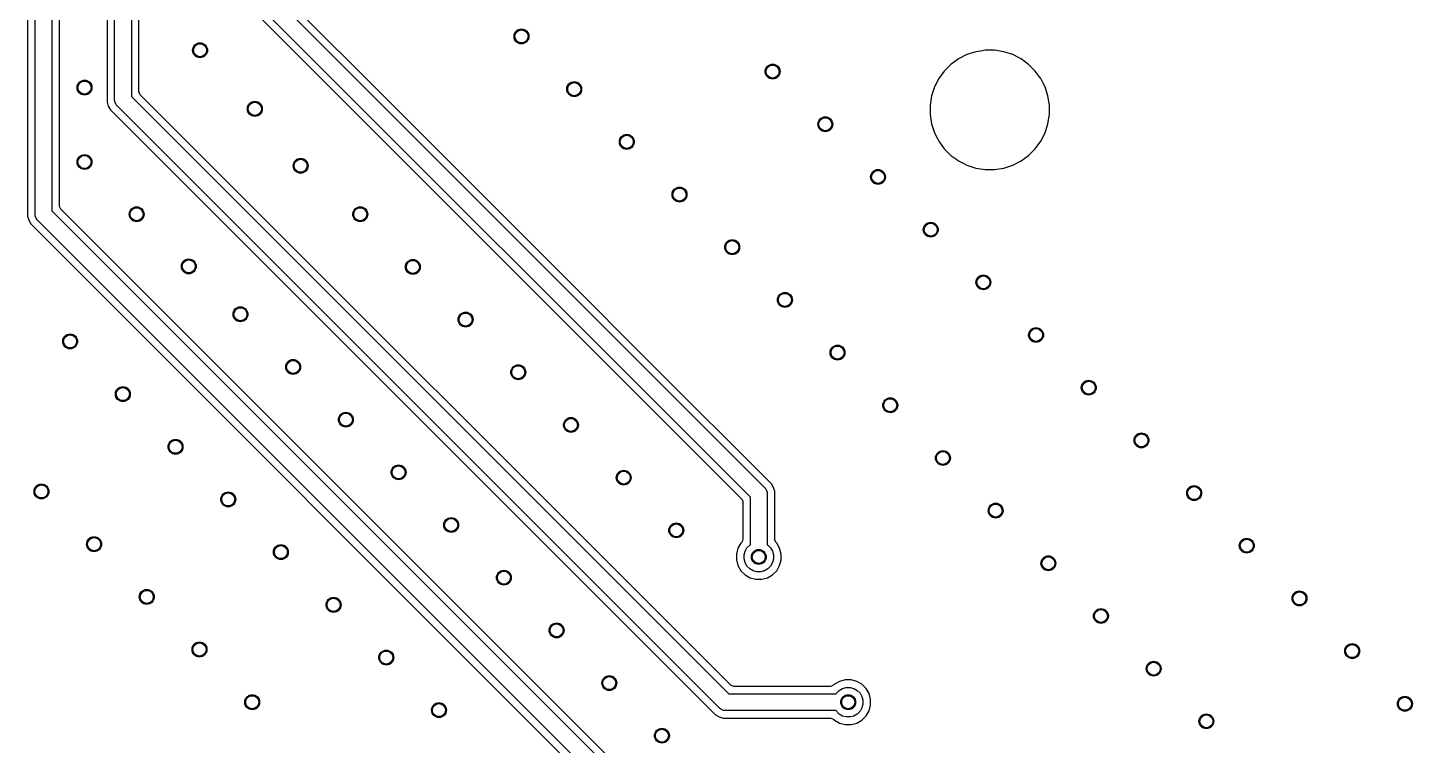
# Model space of a CAD drawing. Header units: inches. Extents: x -2.56 to 2.56, y -2.56 to 2.56.
# Drawn here: x -1.017 to 0.447, y -1.42 to -0.661 of the extents above; entities that cross this region are included whole.
import ezdxf

# ---------------------------------------------------------------- set-up
doc = ezdxf.new("R2010")
doc.units = ezdxf.units.IN
doc.header["$MEASUREMENT"] = 0
doc.layers.add('BLACK', color=250, linetype='CONTINUOUS')

msp = doc.modelspace()

# ---------------------------------------------------------------- linework, layer by layer
at = {"layer": 'BLACK', "linetype": 'CONTINUOUS'}
for p, q in [((-0.9249, -0.7375), (-0.9249, 0.8204)), ((-0.9072, 0.8204), (-0.9072, -0.7339)), ((-0.9328, 0.8146), (-0.9328, -0.7353)), ((-0.8993, -0.7286), (-0.8993, 0.8146)), ((-1.0168, 0.7975), (-1.0168, -0.8561)), ((-1.0089, -0.8583), (-1.0089, 0.7953)), ((-0.9911, 0.7916), (-0.9911, -0.8546)), ((-0.9832, -0.8493), (-0.9832, 0.7863)), ((-0.253, -1.1572), (-0.7819, -0.6283)), ((-0.7667, -0.6184), (-0.2378, -1.1473)), ((-0.6309, -0.7431), (-0.7574, -0.6165)), ((-0.789, -0.6323), (-0.2623, -1.1591)), ((-0.0148, -0.6866), (-0.0242, -0.6896)), ((-0.0099, -0.6858), (-0.0148, -0.6866)), ((-0.005, -0.685), (-0.0099, -0.6858)), ((0.005, -0.685), (-0.005, -0.685)), ((0.0148, -0.6866), (0.005, -0.685)), ((0.0242, -0.6896), (0.0148, -0.6866)), ((-0.041, -0.7), (-0.0481, -0.707)), ((-0.033, -0.6941), (-0.041, -0.7)), ((-0.041, -0.7), (-0.041, -0.7)), ((-0.0242, -0.6896), (-0.033, -0.6941)), ((0.0303, -0.6927), (0.0242, -0.6896)), ((0.033, -0.6941), (0.0303, -0.6927)), ((0.041, -0.7), (0.033, -0.6941)), ((0.033, -0.6941), (0.033, -0.6941)), ((0.033, -0.6941), (0.033, -0.6941)), ((0.0481, -0.707), (0.041, -0.7)), ((0.041, -0.7), (0.041, -0.7)), ((-0.0539, -0.715), (-0.0584, -0.7238)), ((-0.0481, -0.707), (-0.0539, -0.715)), ((-0.0481, -0.707), (-0.0481, -0.707)), ((0.0523, -0.7128), (0.0481, -0.707)), ((0.0481, -0.707), (0.0481, -0.707)), ((0.0539, -0.715), (0.0523, -0.7128)), ((0.0568, -0.7206), (0.0539, -0.715)), ((-0.8991, -0.7296), (-0.8993, -0.7286)), ((-0.8978, -0.732), (-0.8991, -0.7296)), ((-0.0584, -0.7238), (-0.0615, -0.7333)), ((0.0584, -0.7238), (0.0568, -0.7206)), ((0.0615, -0.7333), (0.0584, -0.7238)), ((0.0584, -0.7238), (0.0584, -0.7238)), ((0.0584, -0.7238), (0.0584, -0.7238)), ((-0.9328, -0.7353), (-0.9328, -0.7397)), ((-0.9328, -0.7397), (-0.9316, -0.744)), ((-0.9316, -0.744), (-0.9294, -0.7478)), ((-0.9247, -0.7393), (-0.9249, -0.7375)), ((-0.9234, -0.7425), (-0.9247, -0.7393)), ((-0.9247, -0.7393), (-0.9247, -0.7393)), ((-0.9223, -0.7438), (-0.9234, -0.7425)), ((-0.2858, -1.3803), (-0.9223, -0.7438)), ((-0.9072, -0.7339), (-0.2759, -1.3652)), ((-0.274, -1.3558), (-0.8978, -0.732)), ((-0.5538, -0.8202), (-0.6309, -0.7431)), ((-0.0615, -0.7333), (-0.063, -0.7431)), ((-0.063, -0.7431), (-0.063, -0.753)), ((0.063, -0.7431), (0.0615, -0.7333)), ((0.063, -0.753), (0.063, -0.7431)), ((-0.9294, -0.7478), (-0.2929, -1.3843)), ((-0.063, -0.753), (-0.0615, -0.7628)), ((0.0615, -0.7628), (0.063, -0.753)), ((-0.0615, -0.7628), (-0.0584, -0.7722)), ((-0.0584, -0.7722), (-0.0553, -0.7783)), ((0.0539, -0.7811), (0.0584, -0.7722)), ((0.0584, -0.7722), (0.0615, -0.7628)), ((-0.0553, -0.7783), (-0.0546, -0.7797)), ((-0.0546, -0.7797), (-0.0539, -0.7811)), ((-0.0539, -0.7811), (-0.0481, -0.7891)), ((-0.0481, -0.7891), (-0.0481, -0.7891)), ((-0.0481, -0.7891), (-0.041, -0.7961)), ((0.041, -0.7961), (0.0481, -0.7891)), ((0.0481, -0.7891), (0.0539, -0.7811)), ((-0.041, -0.7961), (-0.041, -0.7961)), ((-0.041, -0.7961), (-0.0348, -0.8006)), ((-0.0348, -0.8006), (-0.033, -0.8019)), ((-0.033, -0.8019), (-0.0274, -0.8048)), ((-0.0274, -0.8048), (-0.0242, -0.8064)), ((0.0242, -0.8064), (0.033, -0.8019)), ((0.033, -0.8019), (0.041, -0.7961)), ((-0.0242, -0.8064), (-0.0242, -0.8064)), ((-0.0242, -0.8064), (-0.0242, -0.8064)), ((-0.0242, -0.8064), (-0.0148, -0.8095)), ((-0.0148, -0.8095), (-0.005, -0.811)), ((-0.005, -0.811), (-0.005, -0.811)), ((-0.005, -0.811), (0.005, -0.811)), ((0.005, -0.811), (0.0148, -0.8095)), ((0.005, -0.811), (0.005, -0.811)), ((0.0148, -0.8095), (0.0242, -0.8064)), ((-0.4525, -0.9214), (-0.5538, -0.8202)), ((-1.0168, -0.8561), (-1.0168, -0.8605)), ((-1.0168, -0.8605), (-1.0156, -0.8647)), ((-1.0087, -0.86), (-1.0089, -0.8583)), ((-1.0074, -0.8632), (-1.0087, -0.86)), ((-1.0087, -0.86), (-1.0087, -0.86)), ((-1.0063, -0.8645), (-1.0074, -0.8632)), ((-0.9911, -0.8546), (-0.2759, -1.5699)), ((-0.9831, -0.8503), (-0.9832, -0.8493)), ((-0.9818, -0.8528), (-0.9831, -0.8503)), ((-0.274, -1.5606), (-0.9818, -0.8528)), ((-1.0156, -0.8647), (-1.0134, -0.8686)), ((-1.0134, -0.8686), (-0.2898, -1.5921)), ((-0.2858, -1.585), (-1.0063, -0.8645)), ((-0.3538, -1.0202), (-0.4525, -0.9214)), ((-0.2338, -1.1401), (-0.3538, -1.0202)), ((-0.2307, -1.1433), (-0.2338, -1.1401)), ((-0.2378, -1.1473), (-0.2367, -1.1486)), ((-0.2367, -1.1486), (-0.2356, -1.1513)), ((-0.2356, -1.1513), (-0.2354, -1.1518)), ((-0.2354, -1.1518), (-0.2352, -1.1535)), ((-0.2352, -1.1535), (-0.2352, -1.2076)), ((-0.2285, -1.1471), (-0.2307, -1.1433)), ((-0.2273, -1.1513), (-0.2285, -1.1471)), ((-0.2273, -1.2018), (-0.2273, -1.1513)), ((-0.2273, -1.1513), (-0.2273, -1.1513)), ((-0.2623, -1.1591), (-0.261, -1.1615)), ((-0.261, -1.1615), (-0.2608, -1.1625)), ((-0.2608, -1.1625), (-0.2608, -1.2018)), ((-0.253, -1.2076), (-0.253, -1.1572)), ((-0.2661, -1.2113), (-0.2677, -1.2174)), ((-0.263, -1.206), (-0.2661, -1.2113)), ((-0.2661, -1.2113), (-0.2661, -1.2113)), ((-0.2623, -1.2052), (-0.263, -1.206)), ((-0.263, -1.206), (-0.263, -1.206)), ((-0.2616, -1.2044), (-0.2623, -1.2052)), ((-0.2608, -1.2018), (-0.2616, -1.2044)), ((-0.2597, -1.2184), (-0.2586, -1.2144)), ((-0.2586, -1.2144), (-0.2566, -1.2109)), ((-0.2566, -1.2109), (-0.2537, -1.208)), ((-0.2537, -1.208), (-0.253, -1.2076)), ((-0.2352, -1.2076), (-0.2345, -1.208)), ((-0.2345, -1.208), (-0.2316, -1.2109)), ((-0.2316, -1.2109), (-0.2295, -1.2144)), ((-0.2295, -1.2144), (-0.2285, -1.2184)), ((-0.2272, -1.2028), (-0.2273, -1.2018)), ((-0.2259, -1.2052), (-0.2272, -1.2028)), ((-0.2252, -1.206), (-0.2259, -1.2052)), ((-0.2221, -1.2113), (-0.2252, -1.206)), ((-0.2252, -1.206), (-0.2252, -1.206)), ((-0.2205, -1.2174), (-0.2221, -1.2113)), ((-0.2221, -1.2113), (-0.2221, -1.2113)), ((-0.2677, -1.2174), (-0.2677, -1.2236)), ((-0.2677, -1.2236), (-0.2661, -1.2296)), ((-0.2597, -1.2225), (-0.2597, -1.2184)), ((-0.2586, -1.2265), (-0.2597, -1.2225)), ((-0.2566, -1.2301), (-0.2586, -1.2265)), ((-0.2295, -1.2265), (-0.2316, -1.2301)), ((-0.2285, -1.2225), (-0.2295, -1.2265)), ((-0.2285, -1.2184), (-0.2285, -1.2225)), ((-0.2221, -1.2296), (-0.2205, -1.2236)), ((-0.2205, -1.2236), (-0.2205, -1.2174)), ((-0.2661, -1.2296), (-0.2661, -1.2296)), ((-0.2661, -1.2296), (-0.263, -1.235)), ((-0.263, -1.235), (-0.263, -1.235)), ((-0.263, -1.235), (-0.263, -1.235)), ((-0.263, -1.235), (-0.2586, -1.2394)), ((-0.2586, -1.2394), (-0.2586, -1.2394)), ((-0.2586, -1.2394), (-0.2586, -1.2394)), ((-0.2586, -1.2394), (-0.2532, -1.2425)), ((-0.2537, -1.233), (-0.2566, -1.2301)), ((-0.2501, -1.235), (-0.2537, -1.233)), ((-0.2532, -1.2425), (-0.2532, -1.2425)), ((-0.2532, -1.2425), (-0.2472, -1.2441)), ((-0.2462, -1.2361), (-0.2501, -1.235)), ((-0.242, -1.2361), (-0.2462, -1.2361)), ((-0.2381, -1.235), (-0.242, -1.2361)), ((-0.241, -1.2441), (-0.235, -1.2425)), ((-0.2345, -1.233), (-0.2381, -1.235)), ((-0.235, -1.2425), (-0.2296, -1.2394)), ((-0.2316, -1.2301), (-0.2345, -1.233)), ((-0.2296, -1.2394), (-0.2252, -1.235)), ((-0.2252, -1.235), (-0.2221, -1.2296)), ((-0.2472, -1.2441), (-0.2472, -1.2441)), ((-0.2472, -1.2441), (-0.241, -1.2441)), ((-0.241, -1.2441), (-0.241, -1.2441)), ((-0.2732, -1.3565), (-0.274, -1.3558)), ((-0.2706, -1.3573), (-0.2732, -1.3565)), ((-0.1683, -1.3573), (-0.2706, -1.3573)), ((-0.1673, -1.3572), (-0.1683, -1.3573)), ((-0.1649, -1.3558), (-0.1673, -1.3572)), ((-0.1641, -1.3551), (-0.1649, -1.3558)), ((-0.1587, -1.352), (-0.1641, -1.3551)), ((-0.1641, -1.3551), (-0.1641, -1.3551)), ((-0.1592, -1.3615), (-0.1556, -1.3595)), ((-0.1527, -1.3504), (-0.1587, -1.352)), ((-0.1587, -1.352), (-0.1587, -1.352)), ((-0.1556, -1.3595), (-0.1517, -1.3584)), ((-0.1465, -1.3504), (-0.1527, -1.3504)), ((-0.1517, -1.3584), (-0.1476, -1.3584)), ((-0.1476, -1.3584), (-0.1436, -1.3595)), ((-0.1405, -1.352), (-0.1465, -1.3504)), ((-0.1436, -1.3595), (-0.14, -1.3615)), ((-0.1351, -1.3551), (-0.1405, -1.352)), ((-0.1405, -1.352), (-0.1405, -1.352)), ((-0.1405, -1.352), (-0.1405, -1.352)), ((-0.1307, -1.3595), (-0.1351, -1.3551)), ((-0.1351, -1.3551), (-0.1351, -1.3551)), ((-0.1276, -1.3649), (-0.1307, -1.3595)), ((-0.1307, -1.3595), (-0.1307, -1.3595)), ((-0.2759, -1.3652), (-0.1625, -1.3652)), ((-0.1625, -1.3652), (-0.1621, -1.3644)), ((-0.1621, -1.3644), (-0.1592, -1.3615)), ((-0.14, -1.3615), (-0.1371, -1.3644)), ((-0.1371, -1.3644), (-0.1351, -1.368)), ((-0.1351, -1.368), (-0.134, -1.372)), ((-0.134, -1.372), (-0.134, -1.3761)), ((-0.126, -1.3709), (-0.1276, -1.3649)), ((-0.1276, -1.3649), (-0.1276, -1.3649)), ((-0.126, -1.3771), (-0.126, -1.3709)), ((-0.2929, -1.3843), (-0.2898, -1.3874)), ((-0.2898, -1.3874), (-0.286, -1.3896)), ((-0.286, -1.3896), (-0.2817, -1.3908)), ((-0.2844, -1.3814), (-0.2858, -1.3803)), ((-0.2813, -1.3827), (-0.2844, -1.3814)), ((-0.2795, -1.3829), (-0.2813, -1.3827)), ((-0.2813, -1.3827), (-0.2813, -1.3827)), ((-0.1625, -1.3829), (-0.2795, -1.3829)), ((-0.1621, -1.3836), (-0.1625, -1.3829)), ((-0.1592, -1.3865), (-0.1621, -1.3836)), ((-0.1556, -1.3886), (-0.1592, -1.3865)), ((-0.1517, -1.3896), (-0.1556, -1.3886)), ((-0.1476, -1.3896), (-0.1517, -1.3896)), ((-0.1436, -1.3886), (-0.1476, -1.3896)), ((-0.14, -1.3865), (-0.1436, -1.3886)), ((-0.1371, -1.3836), (-0.14, -1.3865)), ((-0.1351, -1.38), (-0.1371, -1.3836)), ((-0.134, -1.3761), (-0.1351, -1.38)), ((-0.1351, -1.3929), (-0.1307, -1.3885)), ((-0.1307, -1.3885), (-0.1276, -1.3831)), ((-0.1276, -1.3831), (-0.126, -1.3771)), ((-0.2817, -1.3908), (-0.1683, -1.3908)), ((-0.1683, -1.3908), (-0.1657, -1.3915)), ((-0.1657, -1.3915), (-0.1649, -1.3922)), ((-0.1649, -1.3922), (-0.1641, -1.3929)), ((-0.1641, -1.3929), (-0.1641, -1.3929)), ((-0.1641, -1.3929), (-0.1641, -1.3929)), ((-0.1641, -1.3929), (-0.1597, -1.3955)), ((-0.1597, -1.3955), (-0.1587, -1.396)), ((-0.1587, -1.396), (-0.1527, -1.3977)), ((-0.1527, -1.3977), (-0.1527, -1.3977)), ((-0.1527, -1.3977), (-0.1465, -1.3977)), ((-0.1465, -1.3977), (-0.1405, -1.396)), ((-0.1465, -1.3977), (-0.1465, -1.3977)), ((-0.1405, -1.396), (-0.1351, -1.3929))]:
    msp.add_line(p, q, dxfattribs=at)
at = {"layer": 'BLACK'}
for centre in [(-0.4949, -0.6704), (-0.8346, -0.685), (-0.2295, -0.7075), (-0.9567, -0.7244), (-0.4392, -0.7261), (-0.7767, -0.7469), (-0.1738, -0.7632), (-0.3836, -0.7818), (-0.9567, -0.8031), (-0.7283, -0.8071), (-0.1181, -0.8189), (-0.3279, -0.8375), (-0.9016, -0.8583), (-0.6653, -0.8583), (-0.0624, -0.8746), (-0.2722, -0.8931), (-0.8465, -0.9134), (-0.6097, -0.914), (-0.0068, -0.9303), (-0.2165, -0.9488), (-0.7919, -0.964), (-0.554, -0.9696), (0.0489, -0.9859), (-0.9719, -0.9927), (-0.1609, -1.0045), (-0.7362, -1.0197), (-0.4983, -1.0253), (0.1046, -1.0416), (-0.9162, -1.0484), (-0.1052, -1.0602), (-0.6805, -1.0754), (-0.4426, -1.081), (-0.8605, -1.1041), (0.1603, -1.0973), (-0.0495, -1.1159), (-0.6248, -1.1311), (-0.3869, -1.1367), (-1.0022, -1.1513), (-0.8048, -1.1597), (0.216, -1.153), (0.0062, -1.1715), (-0.5692, -1.1867), (-0.3313, -1.1924), (-0.9466, -1.207), (-0.7492, -1.2154), (-0.2441, -1.2205), (0.2716, -1.2086), (0.0619, -1.2272), (-0.5135, -1.2424), (-0.8909, -1.2627), (0.3273, -1.2643), (-0.6935, -1.2711), (0.1175, -1.2829), (-0.4578, -1.2981), (-0.8352, -1.3183), (0.383, -1.32), (-0.6378, -1.3268), (0.1732, -1.3386), (-0.4021, -1.3538), (-0.7795, -1.374), (-0.5821, -1.3824), (-0.1496, -1.374), (0.4387, -1.3757), (0.2289, -1.3942), (-0.3465, -1.4094)]:
    msp.add_circle(centre, 0.00787, dxfattribs=at)
at = {"layer": 'WHITE'}
for centre in [(-0.4949, -0.6704), (-0.8346, -0.685), (-0.2295, -0.7075), (-0.9567, -0.7244), (-0.4392, -0.7261), (-0.7767, -0.7469), (-0.1738, -0.7632), (-0.3836, -0.7818), (-0.9567, -0.8031), (-0.7283, -0.8071), (-0.1181, -0.8189), (-0.3279, -0.8375), (-0.9016, -0.8583), (-0.6653, -0.8583), (-0.0624, -0.8746), (-0.2722, -0.8931), (-0.8465, -0.9134), (-0.6097, -0.914), (-0.0068, -0.9303), (-0.2165, -0.9488), (-0.7919, -0.964), (-0.554, -0.9696), (0.0489, -0.9859), (-0.9719, -0.9927), (-0.1609, -1.0045), (-0.7362, -1.0197), (-0.4983, -1.0253), (0.1046, -1.0416), (-0.9162, -1.0484), (-0.1052, -1.0602), (-0.6805, -1.0754), (-0.4426, -1.081), (-0.8605, -1.1041), (0.1603, -1.0973), (-0.0495, -1.1159), (-0.6248, -1.1311), (-0.3869, -1.1367), (-1.0022, -1.1513), (-0.8048, -1.1597), (0.216, -1.153), (0.0062, -1.1715), (-0.5692, -1.1867), (-0.3313, -1.1924), (-0.9466, -1.207), (-0.7492, -1.2154), (-0.2441, -1.2205), (0.2716, -1.2086), (0.0619, -1.2272), (-0.5135, -1.2424), (-0.8909, -1.2627), (0.3273, -1.2643), (-0.6935, -1.2711), (0.1175, -1.2829), (-0.4578, -1.2981), (-0.8352, -1.3183), (0.383, -1.32), (-0.6378, -1.3268), (0.1732, -1.3386), (-0.4021, -1.3538), (-0.7795, -1.374), (-0.1496, -1.374), (0.4387, -1.3757), (-0.5821, -1.3824), (0.2289, -1.3942), (-0.3465, -1.4094)]:
    msp.add_circle(centre, 0.00689, dxfattribs=at)

doc.saveas('drawing.dxf')
